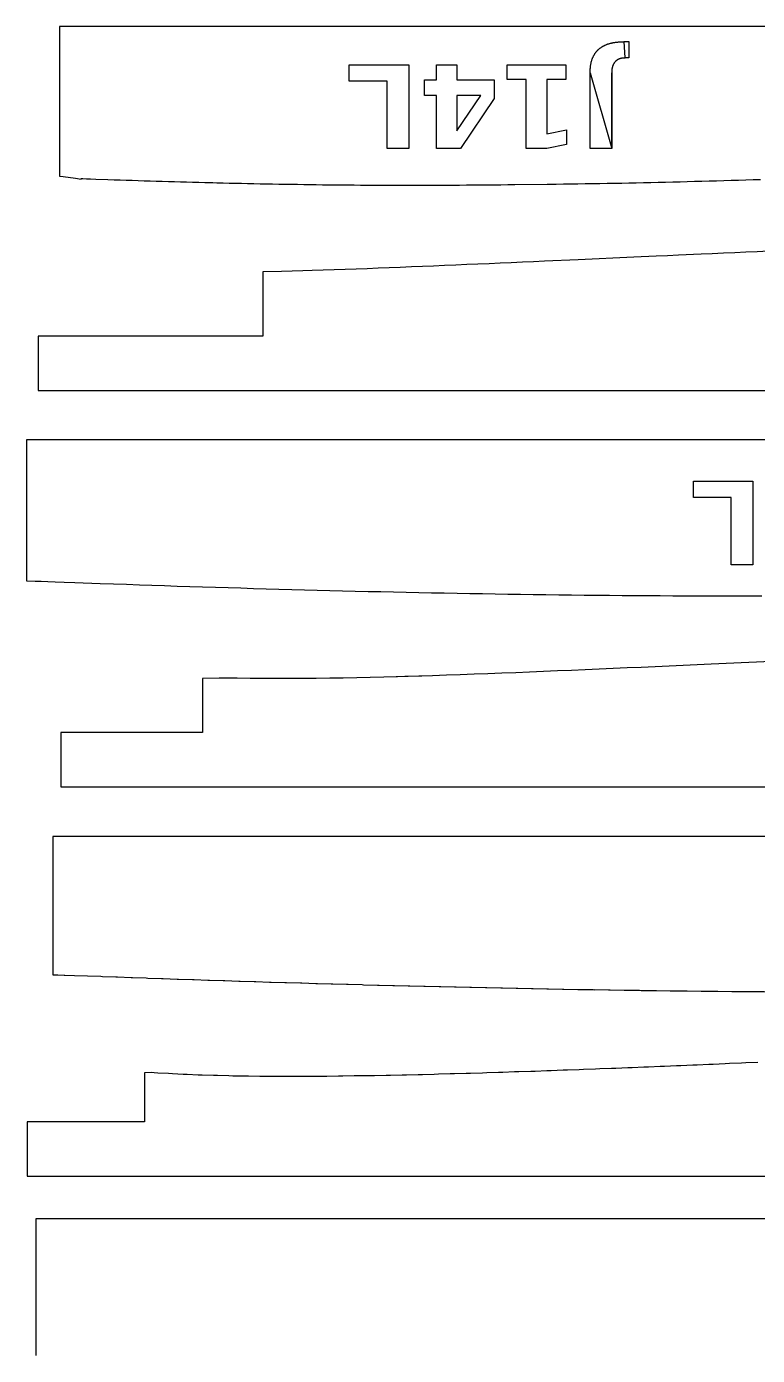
# Model space of a CAD drawing. Extents: x 27 to 271, y 44 to 138.
# Drawn here: x 27.41 to 54.3, y 88.16 to 137.1 of the extents above; entities that cross this region are included whole.
import ezdxf

# ---------------------------------------------------------------- set-up
doc = ezdxf.new("R2010")
doc.units = 0
doc.layers.add('jig_layer', color=7, linetype='CONTINUOUS')
doc.layers.add('jig_number_layer', color=7, linetype='CONTINUOUS')

msp = doc.modelspace()

# ---------------------------------------------------------------- linework, layer by layer
at = {"layer": 'jig_layer', "color": 7}
for points in [[(77.576296, 137.099274), (28.617999, 137.099274), (28.617999, 131.58928)], [(28.617999, 131.589266), (28.753, 131.573264), (29.209001, 131.513266), (29.409001, 131.484265), (29.418991, 131.483136)], [(29.419, 131.483266), (29.419, 131.50226), (29.473996, 131.500284), (29.604998, 131.496248), (29.763, 131.490237), (29.951999, 131.483238), (30.392999, 131.468252), (30.624997, 131.459249), (30.852, 131.45225), (31.073999, 131.444263), (31.293999, 131.437264), (31.512998, 131.430265), (31.732999, 131.423266), (31.955001, 131.416266), (32.177998, 131.409267), (32.400999, 131.402268), (32.624, 131.395269), (32.847001, 131.389258), (33.069998, 131.383246), (33.291997, 131.376247), (33.515001, 131.370236), (33.739001, 131.364225), (33.961999, 131.358213), (34.185998, 131.353218), (34.266, 131.351242), (34.410001, 131.347207), (34.635, 131.342211), (34.861, 131.337216), (35.086998, 131.332221), (35.312996, 131.327225), (35.539999, 131.32223), (35.768001, 131.318222), (35.995999, 131.313227), (36.225, 131.30922), (36.452996, 131.305212), (36.682999, 131.301204), (36.912, 131.297197), (37.142999, 131.293189), (37.371999, 131.290198), (37.602998, 131.28619), (37.834999, 131.283199), (38.066001, 131.280207), (38.297999, 131.277216), (38.529999, 131.27524), (38.762, 131.27222), (38.995996, 131.270245), (39.228996, 131.268269), (39.463001, 131.266294), (39.697, 131.264318), (39.930999, 131.263189), (40.165999, 131.261214), (40.400997, 131.260085)], [(40.400997, 131.260265), (40.637996, 131.259136)], [(40.637996, 131.259263), (40.873999, 131.259263), (41.003996, 131.258135)], [(41.003996, 131.258264), (41.112996, 131.258264), (41.357996, 131.258264), (41.602, 131.258264), (41.847999, 131.258264), (42.094, 131.258264), (42.342, 131.259393)], [(42.342, 131.259263), (42.59, 131.260392)], [(42.59, 131.260265), (42.838999, 131.260265), (43.087998, 131.262241), (43.34, 131.26337)], [(43.34, 131.263265), (43.591, 131.265241), (43.842999, 131.26637)], [(43.842999, 131.266265), (44.096, 131.268241), (44.350999, 131.271261), (44.604999, 131.273236), (44.861, 131.276256), (45.118, 131.279248), (45.375, 131.282239), (46.561996, 131.296237), (46.892997, 131.300245), (47.160996, 131.303236), (47.428997, 131.307244), (47.696998, 131.310236), (47.964996, 131.314243), (48.233996, 131.318251), (48.501997, 131.323246), (48.769998, 131.327254), (49.037996, 131.332249), (49.306996, 131.337244), (49.574998, 131.34224), (49.842996, 131.348251), (50.111996, 131.354262), (50.379997, 131.360274), (50.648997, 131.366285), (50.916998, 131.372296), (51.185995, 131.379295), (51.454397, 131.386294), (51.722697, 131.393294), (51.991796, 131.400293), (52.260396, 131.407292), (52.529097, 131.415279), (52.797797, 131.423294), (53.066496, 131.431281), (53.335295, 131.439296), (53.604197, 131.447339), (53.872996, 131.456314), (54.141997, 131.464301), (54.410997, 131.473304)], [(54.704048, 128.824408), (54.290747, 128.806402), (53.877746, 128.788397), (53.464847, 128.770391), (53.052147, 128.752385), (52.639649, 128.734379), (52.227249, 128.716373), (51.402948, 128.679377), (50.991048, 128.661371), (50.579347, 128.643365), (49.756348, 128.606363), (47.701948, 128.513368), (46.471247, 128.458363), (46.061449, 128.43937), (45.65175, 128.421364), (45.24215, 128.403358), (44.832849, 128.385352), (44.423649, 128.367346), (44.014748, 128.349341), (43.605851, 128.331335), (43.197348, 128.314345), (42.789049, 128.296339), (42.38095, 128.27935), (41.97315, 128.26236), (41.565551, 128.24537), (41.15825, 128.229368), (40.75115, 128.213366), (40.344448, 128.197364), (39.93815, 128.18235), (39.532148, 128.167364), (39.126549, 128.153366), (38.721349, 128.139367), (38.316749, 128.126357), (37.912551, 128.113346), (37.568248, 128.103356), (36.784748, 128.083346), (36.09765, 128.066356), (36.09765, 125.696347), (27.834349, 125.696347), (27.834349, 123.696348), (102.985451, 123.696348)], [(108.570564, 117.776819), (108.570564, 119.87482), (114.830267, 119.87482), (114.830267, 121.874821), (27.406167, 121.874821), (27.406167, 116.692821)], [(27.406167, 116.692821), (27.417174, 116.691692)], [(27.417166, 116.691822), (27.725166, 116.677823), (27.945167, 116.670824), (28.183167, 116.662837), (28.458168, 116.653806), (28.787166, 116.641812), (29.184168, 116.627814), (30.116168, 116.593817), (30.607167, 116.576827), (31.088166, 116.559837), (31.558168, 116.543835), (32.021168, 116.527833), (32.483168, 116.512819), (32.947167, 116.496845), (33.415168, 116.481859), (33.884167, 116.467833), (34.354163, 116.452819), (34.823169, 116.438849), (35.292168, 116.424851), (35.759164, 116.410852), (36.227168, 116.397842), (36.695168, 116.384831), (37.163163, 116.371849), (37.631167, 116.358839), (38.099167, 116.346844), (38.568164, 116.33485), (39.036168, 116.322855), (39.504168, 116.311849), (39.972166, 116.300842), (40.439168, 116.289835), (40.908168, 116.279845), (41.375166, 116.269854), (41.843167, 116.259863), (42.311168, 116.249873), (42.779168, 116.24087), (43.247163, 116.231867), (43.715167, 116.223852), (44.183167, 116.215893), (44.650163, 116.207906), (45.118164, 116.200879), (45.586167, 116.19388), (46.053163, 116.187869), (46.520165, 116.180898), (46.988166, 116.174886), (47.456163, 116.169891), (47.924164, 116.164896), (48.391166, 116.1599), (48.858164, 116.155893), (49.326165, 116.151885), (49.793164, 116.148894), (50.260165, 116.144886), (50.728166, 116.142911), (51.195165, 116.139891), (51.663165, 116.138762), (52.129165, 116.136786), (52.597166, 116.135657)], [(52.597166, 116.135818), (53.064164, 116.134689)], [(53.064164, 116.134819), (53.531163, 116.134819), (53.999164, 116.134819), (54.466165, 116.135948)], [(36.03014, 113.091295), (35.629238, 113.095303), (35.14994, 113.104306), (34.91694, 113.109301), (34.498037, 113.100298), (33.884438, 113.094287), (33.884438, 111.104301), (28.666338, 111.104301), (28.666338, 109.104297), (123.084237, 109.104297), (123.084237, 114.239302)], [(56.208837, 113.778309), (52.596737, 113.615311), (51.566538, 113.569312), (51.051838, 113.546311), (50.537437, 113.52331), (50.023037, 113.500309), (49.508938, 113.478324), (48.995138, 113.455322), (48.481539, 113.433337), (47.968239, 113.411324), (47.455238, 113.389311), (46.942539, 113.367326), (46.430139, 113.3463), (45.918038, 113.325303), (45.406239, 113.305293), (44.894937, 113.284324), (44.383937, 113.26533), (43.873437, 113.245321), (43.363337, 113.227315), (42.853737, 113.209309), (42.344738, 113.191304), (41.956538, 113.179309), (41.836238, 113.175302), (41.448637, 113.163307), (41.328439, 113.1593), (41.05914, 113.151313), (41.012838, 113.150184)], [(41.012838, 113.150291), (40.551537, 113.138297), (40.052839, 113.126302), (39.555039, 113.116312), (39.058339, 113.106321), (38.562938, 113.099322), (38.06884, 113.09331), (37.576339, 113.089303), (37.085939, 113.087327), (36.597539, 113.087296), (36.111838, 113.090288), (36.03014, 113.091417)], [(124.385897, 103.466713), (124.871, 103.460702), (124.919599, 103.458726), (125.401197, 103.449695), (125.449401, 103.44772), (125.926799, 103.435697), (125.974698, 103.432705), (126.4465, 103.416703), (126.493801, 103.413712), (126.957898, 103.393702), (127.004397, 103.390711), (127.345598, 103.371717), (127.585597, 103.376713), (127.585597, 105.271719), (131.905598, 105.271719), (131.905598, 107.271718), (28.371602, 107.271718), (28.371602, 102.182718)], [(28.371602, 102.182712), (28.561597, 102.177717), (28.785603, 102.169702), (28.811595, 102.169716), (29.173602, 102.156705), (29.653603, 102.139716), (30.140602, 102.122726), (30.195602, 102.12075), (30.692601, 102.102716), (30.749601, 102.100741), (31.248601, 102.082707), (31.305602, 102.080731), (31.809603, 102.062697), (31.866603, 102.060722), (32.374597, 102.042688), (32.432602, 102.040712), (32.943602, 102.022678), (33.001602, 102.021549)], [(33.001602, 102.02171), (33.510598, 102.003704), (33.5686, 102.002575)], [(33.5686, 102.002716), (34.078601, 101.985727), (34.136601, 101.983751), (34.645603, 101.966733), (34.703602, 101.965604)], [(34.703602, 101.965714), (35.212601, 101.948725), (35.270601, 101.947596)], [(35.270601, 101.947714), (35.780602, 101.931712), (35.838601, 101.929737), (36.3476, 101.913706), (36.405603, 101.912578)], [(36.405603, 101.912713), (36.914602, 101.896711), (36.9736, 101.895582)], [(36.9736, 101.895709), (37.482602, 101.879707), (37.540602, 101.878578)], [(37.540602, 101.878711), (38.049601, 101.863697), (38.1076, 101.862568)], [(38.1076, 101.862715), (38.617601, 101.8477), (38.675601, 101.846571)], [(38.675601, 101.846713), (39.184603, 101.832714), (39.242599, 101.830739), (39.751598, 101.816712), (39.809601, 101.815583), (40.319602, 101.801585), (40.377598, 101.800456)], [(40.377598, 101.800713), (40.8866, 101.786715), (40.944602, 101.785586)], [(40.944602, 101.785713), (41.453602, 101.772703), (41.5126, 101.771574)], [(41.5126, 101.771709), (42.020603, 101.758699), (42.078602, 101.75757)], [(42.078602, 101.757717), (42.587601, 101.745722), (42.645598, 101.744593)], [(42.645598, 101.744715), (43.155599, 101.73272), (43.213601, 101.731591)], [(43.213601, 101.731715), (43.7226, 101.719721), (43.7806, 101.718592)], [(43.7806, 101.718713), (44.289602, 101.707707), (44.347601, 101.706578)], [(44.347601, 101.706713), (44.8566, 101.695707), (44.914603, 101.694578)], [(44.914603, 101.694713), (45.423599, 101.683707), (45.481601, 101.682578)], [(45.481601, 101.682713), (45.991602, 101.672723), (46.049602, 101.671594)], [(46.049602, 101.671712), (46.557599, 101.661721), (46.615598, 101.661713), (47.1246, 101.651722), (47.1826, 101.650593)], [(47.1826, 101.650712), (47.692598, 101.641709), (47.7506, 101.641709), (48.2586, 101.632706), (48.3166, 101.631577)], [(48.3166, 101.631716), (48.825599, 101.623701), (48.883598, 101.622572)], [(48.883598, 101.622716), (49.3926, 101.615716), (49.4506, 101.614588)], [(49.4506, 101.614717), (49.959599, 101.607718), (50.017598, 101.606589)], [(50.017598, 101.606716), (50.5266, 101.599717), (50.5846, 101.599717), (51.0926, 101.592718), (51.150599, 101.591589)], [(51.150599, 101.591713), (51.658599, 101.585702), (51.716599, 101.585713), (52.226599, 101.579702), (52.284599, 101.579713), (52.792599, 101.573702), (52.850598, 101.573713), (53.358598, 101.568718), (53.416598, 101.568712), (53.926599, 101.563717), (53.984598, 101.563714), (54.492598, 101.559707), (54.550598, 101.559712), (55.058598, 101.555705), (55.121598, 101.555713), (55.625599, 101.552722), (55.705598, 101.552708), (56.191599, 101.549716), (56.2506, 101.549716), (56.287599, 101.549716), (56.757598, 101.54774), (56.814599, 101.546612)], [(36.13989, 98.436729), (35.985992, 98.43972), (35.567391, 98.442712), (35.41439, 98.446719), (34.99829, 98.451715), (34.846091, 98.45671), (34.433092, 98.464697), (34.282089, 98.470708), (33.872689, 98.481715), (33.72299, 98.488714), (33.318292, 98.502712), (33.170391, 98.511715), (32.772291, 98.528705), (32.626893, 98.538696), (32.237389, 98.559693), (32.095192, 98.571687), (31.990292, 98.578686), (31.750291, 98.573691), (31.750291, 96.759682), (27.43019, 96.759682), (27.43019, 94.759681), (137.631291, 94.759681), (137.631291, 99.820687)], [(54.312191, 98.951657), (53.87399, 98.931648), (53.713688, 98.925636), (53.27569, 98.906643), (53.115489, 98.899644), (52.677492, 98.88065), (52.517291, 98.874639), (52.07959, 98.855673), (51.919389, 98.849662), (51.48199, 98.830669), (51.321891, 98.824657), (50.884692, 98.805664), (50.724689, 98.799652), (50.28769, 98.781647), (50.127789, 98.775635), (49.690991, 98.757629), (49.531191, 98.751618), (49.094692, 98.733641), (48.934991, 98.728645), (48.498591, 98.710639), (48.338991, 98.705644), (47.90309, 98.687638), (47.743491, 98.683631), (47.307692, 98.665625), (47.14829, 98.661617), (46.712892, 98.644628), (46.553588, 98.64062), (46.118489, 98.62363), (45.959291, 98.619623), (45.524691, 98.603621), (45.365693, 98.599613), (44.931491, 98.584599), (44.772591, 98.58062), (44.33879, 98.565605), (44.179992, 98.562614), (43.746491, 98.547628), (43.58789, 98.544608), (43.154792, 98.53061), (42.996389, 98.528634), (42.564092, 98.515596), (42.405791, 98.512604), (41.974093, 98.50061), (41.816091, 98.498634), (41.38499, 98.486611), (41.22729, 98.484636), (40.796693, 98.474617), (40.63919, 98.472641), (40.209493, 98.46361), (40.052292, 98.462481)], [(36.715291, 98.433729), (36.560692, 98.435704), (36.13989, 98.436833)], [(37.717493, 98.435724), (37.293192, 98.432732), (37.137992, 98.434708), (36.715291, 98.433579)], [(39.46639, 98.452725), (39.03849, 98.445726), (38.881891, 98.445726), (38.455092, 98.439715), (38.29889, 98.439723), (37.873189, 98.434728), (37.717493, 98.435857)], [(40.052292, 98.462724), (39.623292, 98.453721), (39.46639, 98.452592)], [(135.295888, 89.640836), (135.55439, 89.63584), (135.903586, 89.633865), (136.160691, 89.626837), (136.507787, 89.62283), (136.763486, 89.613827), (137.107989, 89.607816), (137.361687, 89.596837), (137.703286, 89.587834), (137.954687, 89.57584), (138.29229, 89.563845), (138.540789, 89.549847), (138.872889, 89.534861), (139.117189, 89.517871), (139.442088, 89.500882), (139.681088, 89.480872), (139.995789, 89.459875), (140.04929, 89.454879), (140.289288, 89.459875), (140.289288, 91.194878), (144.609289, 91.194878), (144.609289, 93.194877), (27.741191, 93.194877), (27.741191, 88.161878)]]:
    msp.add_lwpolyline(points, dxfattribs=at)
at = {"layer": 'jig_number_layer', "color": 7}
for points in [[(49.403508, 136.543843), (49.564739, 136.543843), (49.564739, 135.942326), (49.440713, 135.942326), (49.403508, 136.543843), (49.403508, 136.543843), (49.403508, 136.543843), (49.403508, 136.543843)], [(41.472208, 132.61023), (40.676393, 132.61023), (40.676393, 135.094836), (39.279062, 135.094836), (39.279062, 135.696347), (41.472208, 135.696347), (41.472208, 132.61023), (41.472208, 132.61023), (41.472208, 132.61023), (41.472208, 132.61023), (41.472208, 132.61023), (41.472208, 132.61023)], [(43.378035, 132.61023), (42.493336, 132.61023), (42.493336, 134.557394), (42.05305, 134.557394), (42.05305, 135.134104), (42.493336, 135.134104), (42.493336, 135.696347), (43.245744, 135.696347), (43.245744, 135.134104), (44.614135, 135.134104), (44.614135, 134.451976), (43.378035, 132.61023), (43.378035, 132.61023), (43.378035, 132.61023), (43.378035, 132.61023), (43.378035, 132.61023), (43.378035, 132.61023)], [(47.251699, 135.14651), (46.548901, 135.14651), (46.548901, 133.1518), (47.270303, 133.30063), (47.270303, 132.759057), (46.553035, 132.61023), (45.796494, 132.61023), (45.796494, 135.14651), (45.093692, 135.14651), (45.093692, 135.696347), (47.251699, 135.696347), (47.251699, 135.14651), (47.251699, 135.14651), (47.251699, 135.14651), (47.251699, 135.14651), (47.251699, 135.14651), (47.251699, 135.14651)], [(48.93842, 132.61023), (48.142601, 132.61023), (48.142601, 135.396624), (48.93842, 132.61023), (48.93842, 132.61023), (48.93842, 132.61023), (48.93842, 132.61023)], [(48.93842, 135.396624), (48.93842, 132.61023), (48.93842, 132.61023), (48.93842, 135.396624), (48.93842, 135.396624), (48.93842, 135.396624), (48.93842, 135.396624)], [(43.245744, 133.265488), (44.118042, 134.557394), (43.245744, 134.557394), (43.245744, 133.265488), (43.245744, 133.265488), (43.245744, 133.265488), (43.245744, 133.265488), (43.245744, 133.265488), (43.245744, 133.265488)], [(54.136863, 117.27172), (53.341044, 117.27172), (53.341044, 119.75632), (51.943717, 119.75632), (51.943717, 120.357837), (54.136863, 120.357837), (54.136863, 117.27172), (54.136863, 117.27172), (54.136863, 117.27172), (54.136863, 117.27172), (54.136863, 117.27172), (54.136863, 117.27172)]]:
    msp.add_lwpolyline(points, close=True, dxfattribs=at)
for points, knots in [([(48.142601, 135.396624), (48.143183, 135.409759), (48.144348, 135.436031), (48.146396, 135.475425), (48.148705, 135.514771), (48.151461, 135.554053), (48.154796, 135.593255), (48.158897, 135.632365), (48.163929, 135.671346), (48.170005, 135.710156), (48.176962, 135.747048), (48.18476, 135.781989), (48.193188, 135.814991), (48.202658, 135.847733), (48.213192, 135.880171), (48.224783, 135.91227), (48.23746, 135.943962), (48.251214, 135.975209), (48.266083, 136.005949), (48.281655, 136.035384), (48.297848, 136.063507), (48.314561, 136.090329), (48.332199, 136.116541), (48.350749, 136.142107), (48.370195, 136.166989), (48.390523, 136.191133), (48.411718, 136.214501), (48.433762, 136.237046), (48.456861, 136.258939), (48.481035, 136.280084), (48.506222, 136.300478), (48.532168, 136.31993), (48.55882, 136.338432), (48.58611, 136.356008), (48.613983, 136.372663), (48.642397, 136.388398), (48.671294, 136.403247), (48.701918, 136.417816), (48.734294, 136.431983), (48.768433, 136.445627), (48.802972, 136.45819), (48.837869, 136.469688), (48.873077, 136.48016), (48.90855, 136.48964), (48.944258, 136.498127), (48.980162, 136.505665), (49.018364, 136.512682), (49.058874, 136.518986), (49.101668, 136.524532), (49.144592, 136.529104), (49.18761, 136.532834), (49.230695, 136.535874), (49.27384, 136.538347), (49.317033, 136.5404), (49.360263, 136.542193), (49.389087, 136.543288), (49.4035, 136.543835)], [0, 0, 0, 0, 0.039444, 0.078892, 0.118341, 0.157683, 0.197023, 0.236366, 0.275647, 0.314925, 0.354198, 0.388254, 0.422309, 0.456365, 0.490488, 0.524607, 0.558729, 0.592867, 0.627009, 0.661147, 0.692747, 0.724343, 0.755937, 0.78751, 0.819082, 0.850654, 0.882177, 0.913703, 0.945227, 0.977628, 1.010029, 1.042431, 1.074889, 1.107341, 1.139794, 1.172281, 1.204763, 1.237247, 1.274004, 1.310763, 1.347521, 1.384247, 1.420974, 1.457702, 1.494386, 1.531069, 1.567751, 1.610896, 1.654045, 1.697195, 1.740386, 1.783576, 1.826766, 1.870033, 1.9133, 1.956567, 1.956567, 1.956567, 1.956567]), ([(49.440713, 135.942326), (49.435049, 135.942044), (49.42372, 135.94148), (49.40673, 135.94057), (49.389761, 135.939537), (49.372821, 135.938313), (49.355919, 135.936837), (49.339055, 135.935058), (49.322247, 135.932869), (49.305517, 135.930195), (49.289576, 135.927116), (49.274434, 135.923692), (49.260097, 135.919959), (49.245883, 135.915756), (49.231799, 135.911104), (49.217867, 135.905988), (49.204113, 135.90041), (49.190557, 135.894362), (49.177226, 135.887836), (49.164429, 135.880977), (49.152161, 135.873828), (49.140426, 135.866415), (49.128953, 135.858605), (49.117767, 135.850392), (49.106864, 135.841813), (49.096268, 135.832864), (49.086014, 135.823532), (49.076092, 135.813857), (49.066411, 135.803734), (49.057028, 135.793133), (49.047934, 135.782089), (49.039213, 135.770741), (49.030917, 135.759071), (49.023, 135.747139), (49.015484, 135.734948), (49.008366, 135.722519), (49.001633, 135.709872), (48.995084, 135.69655), (48.988727, 135.68257), (48.982632, 135.667915), (48.977008, 135.653074), (48.971846, 135.63807), (48.967125, 135.622925), (48.962845, 135.607657), (48.959004, 135.592281), (48.955598, 135.576811), (48.952447, 135.560436), (48.949614, 135.54315), (48.947142, 135.524962), (48.945122, 135.506709), (48.943353, 135.488422), (48.942038, 135.470092), (48.940944, 135.45174), (48.939942, 135.433368), (48.939215, 135.414969), (48.938685, 135.402704), (48.93842, 135.396571)], [0, 0, 0, 0, 0.017013, 0.034029, 0.051045, 0.068014, 0.084979, 0.101943, 0.118882, 0.135823, 0.152763, 0.167578, 0.182388, 0.197199, 0.212039, 0.226876, 0.241717, 0.256559, 0.271397, 0.286235, 0.300108, 0.313984, 0.327868, 0.341737, 0.355607, 0.36948, 0.383336, 0.397191, 0.411049, 0.425348, 0.43965, 0.453959, 0.468275, 0.482597, 0.496912, 0.511231, 0.525559, 0.539888, 0.555756, 0.571626, 0.587495, 0.603361, 0.61922, 0.635079, 0.650924, 0.66676, 0.682595, 0.700946, 0.719299, 0.737655, 0.756038, 0.774411, 0.792783, 0.811192, 0.829606, 0.848023, 0.848023, 0.848023, 0.848023])]:
    msp.add_open_spline(points, degree=3, knots=knots, dxfattribs=at)

doc.saveas('drawing.dxf')
